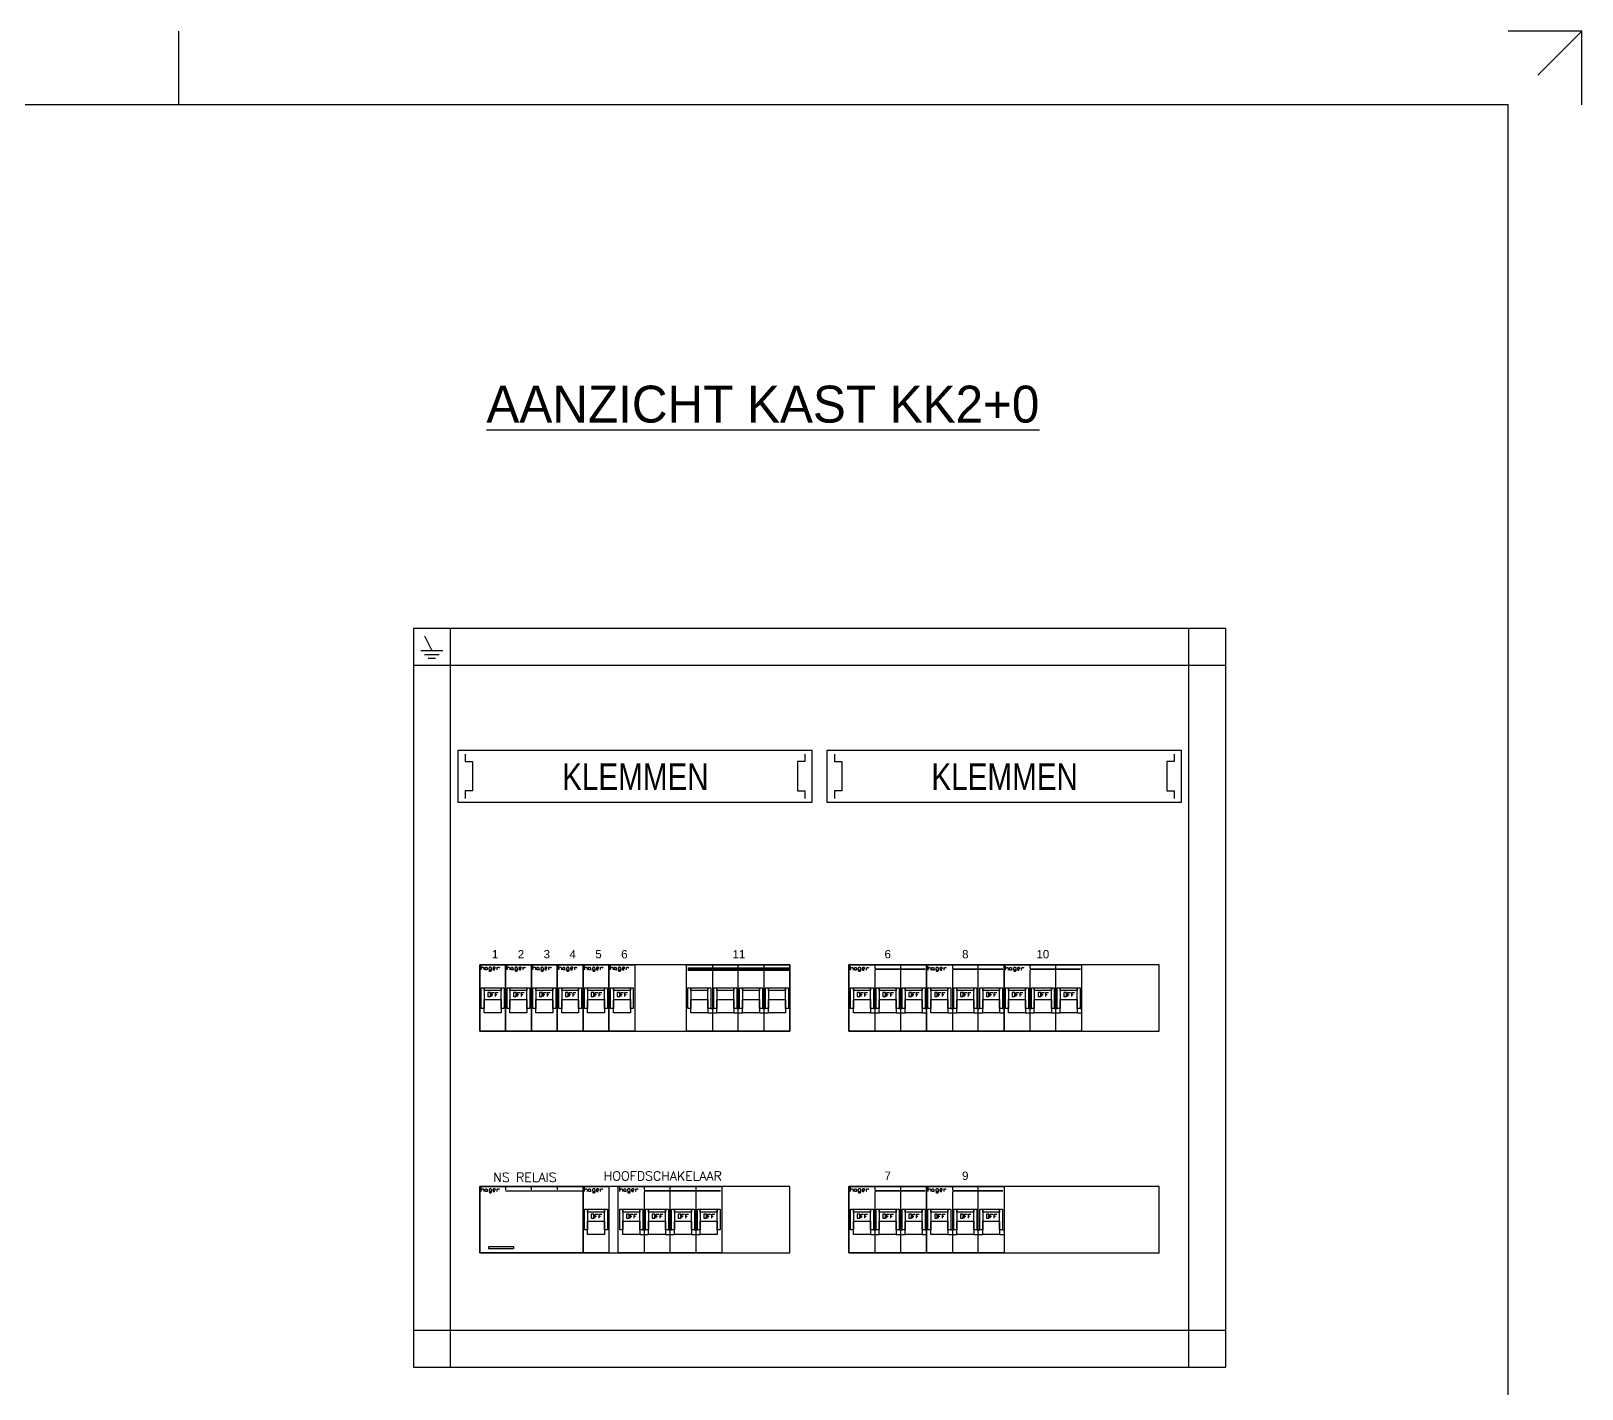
# Model space of a CAD drawing. Header units: millimetres. Extents: x 0 to 420, y 0 to 297.
# Drawn here: x 210 to 420, y 113.1 to 297 of the extents above; entities that cross this region are included whole.
import ezdxf
from ezdxf.enums import TextEntityAlignment as Align

# ---------------------------------------------------------------- set-up
doc = ezdxf.new("R2010")
doc.units = ezdxf.units.MM
doc.layers.get('0').update_dxf_attribs({"linetype": 'CONTINUOUS'})
for name, color, linetype in [('00kad018', 1, 'CONTINUOUS'), ('00kad070', 5, 'CONTINUOUS'), ('BL$2----_KADER', 7, 'CONTINUOUS'), ('KAST AANZICHT', 1, 'CONTINUOUS'), ('Kast-aanzicht', 1, 'CONTINUOUS')]:
    doc.layers.add(name, color=color, linetype=linetype)
doc.styles.add('BURO-050', font='BUROFONT.shx', dxfattribs={"height": 5})
doc.styles.add('GREEN', font='txt')
doc.styles.add('NOOTER', font='arial.ttf')
doc.styles.add('ROMANS', font='romans', dxfattribs={"height": 2})

# ---------------------------------------------------------------- blocks, each defined once
blk = doc.blocks.new('a3-windesheim-hor')
at = {"layer": '00kad018', "color": 1}
for p, q in [((230, 287), (230, 297)), ((420, 297), (410, 297)), ((420, 297), (414, 291)), ((420, 287), (420, 297))]:
    blk.add_line(p, q, dxfattribs=at)
at = {"layer": '00kad070', "color": 5}
for p, q in [((410, 287), (20, 287)), ((410, 10), (410, 287))]:
    blk.add_line(p, q, dxfattribs=at)
blk = doc.blocks.new('HAG08')
at = {"color": 0}
for p, q in [((-16.5, -3.5), (-16.5, -0.8)), ((-16.5, -0.8), (-16.5, -0.8)), ((-16.5, -2.6), (-15.6, -1.7)), ((-15.6, -1.7), (-15.2, -1.7)), ((-15.2, -1.7), (-14.7, -2.2)), ((-14.7, -2.2), (-14.7, -3.5)), ((-14.7, -3.5), (-14.7, -3.5)), ((-13.8, -2.2), (-13.4, -1.7)), ((-13.8, -3.1), (-13.8, -2.2)), ((-13.4, -3.5), (-13.8, -3.1)), ((-13.4, -1.7), (-13, -1.7)), ((-13, -3.5), (-13.4, -3.5)), ((-13, -1.7), (-12.5, -2.2)), ((-12.5, -3.1), (-13, -3.5)), ((-12.5, -2.2), (-12.5, -3.1)), ((-12.5, -3.1), (-12.1, -3.5)), ((-12.1, -3.5), (-12.1, -3.5)), ((-10.7, -1.7), (-11.2, -2.2)), ((-11.2, -2.2), (-11.2, -3.1)), ((-11.2, -3.1), (-10.7, -3.5)), ((-11.2, -3.9), (-10.7, -4.4)), ((-9.9, -1.7), (-10.7, -1.7)), ((-10.7, -3.5), (-9.4, -3.5)), ((-10.7, -4.4), (-9.9, -4.4)), ((-9.4, -2.2), (-9.9, -1.7)), ((-9.9, -4.4), (-9.4, -3.9)), ((-9.4, -3.9), (-9.4, -2.2)), ((-9.4, -3.5), (-9.4, -3.5)), ((-8.1, -1.7), (-8.5, -2.2)), ((-8.5, -2.2), (-8.5, -3.1)), ((-8.5, -2.6), (-7.2, -2.6)), ((-8.5, -3.1), (-8.1, -3.5)), ((-7.2, -1.7), (-8.1, -1.7)), ((-8.1, -3.5), (-7.2, -3.5)), ((-6.8, -2.2), (-7.2, -1.7)), ((-7.2, -2.6), (-6.8, -2.2)), ((-7.2, -3.5), (-7.2, -3.5)), ((-5.9, -1.7), (-5.9, -3.5)), ((-5.9, -2.6), (-5, -1.7)), ((-5.9, -3.5), (-5.9, -3.5)), ((-5, -1.7), (-4.6, -1.7)), ((-4.6, -1.7), (-4.1, -2.2)), ((-4.1, -2.2), (-4.1, -2.2)), ((-10.2, -18.8), (-12, -18.8)), ((-12, -18.8), (-12, -21.5)), ((-10.2, -21.5), (-10.2, -18.8)), ((-9.3, -21.5), (-9.3, -18.8)), ((-9.3, -18.8), (-7.6, -18.8)), ((-9.3, -20.2), (-8.5, -20.2)), ((-8.5, -20.2), (-8.5, -20.2)), ((-7.6, -18.8), (-7.6, -18.8)), ((-6.7, -21.5), (-6.7, -18.8)), ((-6.7, -18.8), (-4.9, -18.8)), ((-6.7, -20.2), (-5.8, -20.2)), ((-5.8, -20.2), (-5.8, -20.2)), ((-4.9, -18.8), (-4.9, -18.8)), ((-12, -21.5), (-10.2, -21.5)), ((-12, -21.5), (-12, -21.5))]:
    blk.add_line(p, q, dxfattribs=at)
for points in [[(-17.5, -45), (-17.5, 0), (0, 0), (0, -45)], [(-16.5, -29.5), (-16.5, -15.5), (-14.5, -15.5), (-14.5, -29.5)], [(-14.5, -17.5), (-14.5, -15.5), (-3, -15.5), (-3, -17.5)], [(-3, -29.5), (-3, -15.5), (-1, -15.5), (-1, -29.5)], [(-14.5, -32.5), (-14.5, -23.5), (-3, -23.5), (-3, -32.5)]]:
    blk.add_lwpolyline(points, close=True, dxfattribs=at)
blk = doc.blocks.new('HAG07')
at = {"color": 0}
for p, q in [((0.22, 8.85), (0.22, 9.42)), ((0.22, 9.42), (0.22, 9.42)), ((0.22, 9.04), (0.41, 9.23)), ((0.41, 9.23), (0.5, 9.23)), ((0.5, 9.23), (0.6, 9.14)), ((0.6, 9.14), (0.6, 8.85)), ((0.79, 9.14), (0.88, 9.23)), ((0.79, 8.95), (0.79, 9.14)), ((0.88, 9.23), (0.97, 9.23)), ((0.97, 9.23), (1.07, 9.14)), ((1.07, 9.14), (1.07, 8.95)), ((1.44, 9.23), (1.35, 9.14)), ((1.35, 9.14), (1.35, 8.95)), ((1.63, 9.23), (1.44, 9.23)), ((1.73, 9.14), (1.63, 9.23)), ((1.73, 8.76), (1.73, 9.14)), ((2.01, 9.23), (1.92, 9.14)), ((1.92, 9.14), (1.92, 8.95)), ((1.92, 9.04), (2.2, 9.04)), ((2.2, 9.23), (2.01, 9.23)), ((2.29, 9.14), (2.2, 9.23)), ((2.2, 9.04), (2.29, 9.14)), ((2.48, 9.23), (2.48, 8.85)), ((2.48, 9.04), (2.67, 9.23)), ((2.67, 9.23), (2.76, 9.23)), ((2.76, 9.23), (2.86, 9.14)), ((2.86, 9.14), (2.86, 9.14)), ((3.73, 9.6), (3.73, 9.09)), ((7.47, 9.09), (7.47, 9.6)), ((0.6, 8.85), (0.6, 8.85)), ((0.88, 8.85), (0.79, 8.95)), ((0.97, 8.85), (0.88, 8.85)), ((1.07, 8.95), (0.97, 8.85)), ((1.07, 8.95), (1.16, 8.85)), ((1.16, 8.85), (1.16, 8.85)), ((1.35, 8.95), (1.44, 8.85)), ((1.35, 8.76), (1.44, 8.66)), ((1.44, 8.85), (1.73, 8.85)), ((1.44, 8.66), (1.63, 8.66)), ((1.63, 8.66), (1.73, 8.76)), ((1.73, 8.85), (1.73, 8.85)), ((1.92, 8.95), (2.01, 8.85)), ((2.01, 8.85), (2.2, 8.85)), ((2.2, 8.85), (2.2, 8.85)), ((2.48, 8.85), (2.48, 8.85)), ((3.73, 8.83), (3.73, 0)), ((7.47, 0), (7.47, 8.83)), ((1.56, 5.58), (1.18, 5.58)), ((1.18, 5.58), (1.18, 5.01)), ((1.18, 5.01), (1.56, 5.01)), ((1.18, 5.01), (1.18, 5.01)), ((1.56, 5.01), (1.56, 5.58)), ((1.74, 5.01), (1.74, 5.58)), ((1.74, 5.58), (2.12, 5.58)), ((1.74, 5.3), (1.93, 5.3)), ((1.93, 5.3), (1.93, 5.3)), ((2.12, 5.58), (2.12, 5.58)), ((2.31, 5.01), (2.31, 5.58)), ((2.31, 5.58), (2.69, 5.58)), ((2.31, 5.3), (2.5, 5.3)), ((2.5, 5.3), (2.5, 5.3)), ((2.69, 5.58), (2.69, 5.58)), ((5.29, 5.58), (4.91, 5.58)), ((4.91, 5.58), (4.91, 5.01)), ((4.91, 5.01), (5.29, 5.01)), ((4.91, 5.01), (4.91, 5.01)), ((5.29, 5.01), (5.29, 5.58)), ((5.47, 5.01), (5.47, 5.58)), ((5.47, 5.58), (5.85, 5.58)), ((5.47, 5.3), (5.66, 5.3)), ((5.66, 5.3), (5.66, 5.3)), ((5.85, 5.58), (5.85, 5.58)), ((6.04, 5.01), (6.04, 5.58)), ((6.04, 5.58), (6.42, 5.58)), ((6.04, 5.3), (6.23, 5.3)), ((6.23, 5.3), (6.23, 5.3)), ((6.42, 5.58), (6.42, 5.58)), ((9.02, 5.58), (8.64, 5.58)), ((8.64, 5.58), (8.64, 5.01)), ((8.64, 5.01), (9.02, 5.01)), ((8.64, 5.01), (8.64, 5.01)), ((9.02, 5.01), (9.02, 5.58)), ((9.2, 5.01), (9.2, 5.58)), ((9.2, 5.58), (9.58, 5.58)), ((9.2, 5.3), (9.39, 5.3)), ((9.39, 5.3), (9.39, 5.3)), ((9.58, 5.58), (9.58, 5.58)), ((9.77, 5.01), (9.77, 5.58)), ((9.77, 5.58), (10.15, 5.58)), ((9.77, 5.3), (9.96, 5.3)), ((9.96, 5.3), (9.96, 5.3)), ((10.15, 5.58), (10.15, 5.58)), ((3.09, 2.67), (4.37, 2.67)), ((3.52, 3.31), (3.95, 3.31)), ((6.83, 2.67), (8.11, 2.67)), ((7.25, 3.31), (7.68, 3.31)), ((10.56, 2.67), (11.2, 2.67)), ((10.99, 3.31), (11.2, 3.31))]:
    blk.add_line(p, q, dxfattribs=at)
for points in [[(0, 0), (0, 9.6), (11.2, 9.6), (11.2, 0)], [(0.21, 3.31), (0.21, 6.29), (0.64, 6.29), (0.64, 3.31)], [(0.64, 5.87), (0.64, 6.29), (3.09, 6.29), (3.09, 5.87)], [(0.64, 2.67), (0.64, 4.59), (3.09, 4.59), (3.09, 2.67)], [(3.09, 3.31), (3.09, 6.29), (3.52, 6.29), (3.52, 3.31)], [(3.95, 3.31), (3.95, 6.29), (4.37, 6.29), (4.37, 3.31)], [(4.37, 5.87), (4.37, 6.29), (6.83, 6.29), (6.83, 5.87)], [(4.37, 2.67), (4.37, 4.59), (6.83, 4.59), (6.83, 2.67)], [(6.83, 3.31), (6.83, 6.29), (7.25, 6.29), (7.25, 3.31)], [(7.68, 3.31), (7.68, 6.29), (8.11, 6.29), (8.11, 3.31)], [(8.11, 5.87), (8.11, 6.29), (10.56, 6.29), (10.56, 5.87)], [(8.11, 2.67), (8.11, 4.59), (10.56, 4.59), (10.56, 2.67)], [(10.56, 3.31), (10.56, 6.29), (10.99, 6.29), (10.99, 3.31)]]:
    blk.add_lwpolyline(points, close=True, dxfattribs=at)
at = {"color": 0, "const_width": 0.256}
blk.add_lwpolyline([(3.73, 8.96), (11.05, 8.96)], dxfattribs=at)
blk = doc.blocks.new('HAG09')
at = {"color": 0}
for p, q in [((-52.5, 0), (-52.5, -2.4)), ((-35, -2.4), (-35, 0)), ((-17.5, 0), (-17.5, -2.4)), ((-69, -3.5), (-69, -0.8)), ((-69, -0.8), (-69, -0.8)), ((-69, -2.6), (-68.1, -1.7)), ((-68.1, -1.7), (-67.6, -1.7)), ((-67.6, -1.7), (-67.2, -2.2)), ((-67.2, -2.2), (-67.2, -3.5)), ((-67.2, -3.5), (-67.2, -3.5)), ((-66.3, -2.2), (-65.9, -1.7)), ((-66.3, -3.1), (-66.3, -2.2)), ((-65.9, -3.5), (-66.3, -3.1)), ((-65.9, -1.7), (-65.4, -1.7)), ((-65.4, -3.5), (-65.9, -3.5)), ((-65.4, -1.7), (-65, -2.2)), ((-65, -3.1), (-65.4, -3.5)), ((-65, -2.2), (-65, -3.1)), ((-65, -3.1), (-64.6, -3.5)), ((-64.6, -3.5), (-64.6, -3.5)), ((-63.2, -1.7), (-63.7, -2.2)), ((-63.7, -2.2), (-63.7, -3.1)), ((-63.7, -3.1), (-63.2, -3.5)), ((-63.7, -3.9), (-63.2, -4.4)), ((-62.3, -1.7), (-63.2, -1.7)), ((-63.2, -3.5), (-61.9, -3.5)), ((-63.2, -4.4), (-62.3, -4.4)), ((-61.9, -2.2), (-62.3, -1.7)), ((-62.3, -4.4), (-61.9, -3.9)), ((-61.9, -3.9), (-61.9, -2.2)), ((-61.9, -3.5), (-61.9, -3.5)), ((-60.6, -1.7), (-61, -2.2)), ((-61, -2.2), (-61, -3.1)), ((-61, -2.6), (-59.7, -2.6)), ((-61, -3.1), (-60.6, -3.5)), ((-59.7, -1.7), (-60.6, -1.7)), ((-60.6, -3.5), (-59.7, -3.5)), ((-59.2, -2.2), (-59.7, -1.7)), ((-59.7, -2.6), (-59.2, -2.2)), ((-59.7, -3.5), (-59.7, -3.5)), ((-58.4, -1.7), (-58.4, -3.5)), ((-58.4, -2.6), (-57.5, -1.7)), ((-58.4, -3.5), (-58.4, -3.5)), ((-57.5, -1.7), (-57, -1.7)), ((-57, -1.7), (-56.6, -2.2)), ((-56.6, -2.2), (-56.6, -2.2)), ((-52.5, -3.6), (-52.5, -45)), ((-35, -45), (-35, -3.6)), ((-17.5, -3.6), (-17.5, -45)), ((-62.7, -18.8), (-64.5, -18.8)), ((-64.5, -18.8), (-64.5, -21.5)), ((-62.7, -21.5), (-62.7, -18.8)), ((-61.8, -21.5), (-61.8, -18.8)), ((-61.8, -18.8), (-60.1, -18.8)), ((-61.8, -20.2), (-60.9, -20.2)), ((-60.9, -20.2), (-60.9, -20.2)), ((-60.1, -18.8), (-60.1, -18.8)), ((-59.2, -21.5), (-59.2, -18.8)), ((-59.2, -18.8), (-57.4, -18.8)), ((-59.2, -20.2), (-58.3, -20.2)), ((-58.3, -20.2), (-58.3, -20.2)), ((-57.4, -18.8), (-57.4, -18.8)), ((-45.2, -18.8), (-47, -18.8)), ((-47, -18.8), (-47, -21.5)), ((-45.2, -21.5), (-45.2, -18.8)), ((-44.3, -21.5), (-44.3, -18.8)), ((-44.3, -18.8), (-42.6, -18.8)), ((-44.3, -20.2), (-43.5, -20.2)), ((-43.5, -20.2), (-43.5, -20.2)), ((-42.6, -18.8), (-42.6, -18.8)), ((-41.7, -21.5), (-41.7, -18.8)), ((-41.7, -18.8), (-39.9, -18.8)), ((-41.7, -20.2), (-40.8, -20.2)), ((-40.8, -20.2), (-40.8, -20.2)), ((-39.9, -18.8), (-39.9, -18.8)), ((-27.7, -18.8), (-29.5, -18.8)), ((-29.5, -18.8), (-29.5, -21.5)), ((-27.7, -21.5), (-27.7, -18.8)), ((-26.9, -21.5), (-26.9, -18.8)), ((-26.9, -18.8), (-25.1, -18.8)), ((-26.9, -20.2), (-26, -20.2)), ((-26, -20.2), (-26, -20.2)), ((-25.1, -18.8), (-25.1, -18.8)), ((-24.2, -21.5), (-24.2, -18.8)), ((-24.2, -18.8), (-22.4, -18.8)), ((-24.2, -20.2), (-23.3, -20.2)), ((-23.3, -20.2), (-23.3, -20.2)), ((-22.4, -18.8), (-22.4, -18.8)), ((-10.3, -18.8), (-12, -18.8)), ((-12, -18.8), (-12, -21.5)), ((-10.3, -21.5), (-10.3, -18.8)), ((-9.4, -21.5), (-9.4, -18.8)), ((-9.4, -18.8), (-7.6, -18.8)), ((-9.4, -20.2), (-8.5, -20.2)), ((-8.5, -20.2), (-8.5, -20.2)), ((-7.6, -18.8), (-7.6, -18.8)), ((-6.7, -21.5), (-6.7, -18.8)), ((-6.7, -18.8), (-4.9, -18.8)), ((-6.7, -20.2), (-5.8, -20.2)), ((-5.8, -20.2), (-5.8, -20.2)), ((-4.9, -18.8), (-5, -18.8)), ((-64.5, -21.5), (-62.7, -21.5)), ((-64.5, -21.5), (-64.5, -21.5)), ((-53.5, -29.5), (-51.5, -29.5)), ((-47, -21.5), (-45.2, -21.5)), ((-47, -21.5), (-47, -21.5)), ((-36, -29.5), (-34, -29.5)), ((-29.5, -21.5), (-27.7, -21.5)), ((-29.5, -21.5), (-29.5, -21.5)), ((-18.5, -29.5), (-16.5, -29.5)), ((-12, -21.5), (-10.3, -21.5)), ((-12, -21.5), (-12, -21.5)), ((-55.5, -32.5), (-49.5, -32.5)), ((-38, -32.5), (-32, -32.5)), ((-20.5, -32.5), (-14.5, -32.5))]:
    blk.add_line(p, q, dxfattribs=at)
for points in [[(-70, -45), (-70, 0), (0, 0), (0, -45)], [(-69, -29.5), (-69, -15.5), (-67, -15.5), (-67, -29.5)], [(-67, -17.5), (-67, -15.5), (-55.5, -15.5), (-55.5, -17.5)], [(-55.5, -29.5), (-55.5, -15.5), (-53.5, -15.5), (-53.5, -29.5)], [(-51.5, -29.5), (-51.5, -15.5), (-49.5, -15.5), (-49.5, -29.5)], [(-49.5, -17.5), (-49.5, -15.5), (-38, -15.5), (-38, -17.5)], [(-38, -29.5), (-38, -15.5), (-36, -15.5), (-36, -29.5)], [(-34, -29.5), (-34, -15.5), (-32, -15.5), (-32, -29.5)], [(-32, -17.5), (-32, -15.5), (-20.5, -15.5), (-20.5, -17.5)], [(-20.5, -29.5), (-20.5, -15.5), (-18.5, -15.5), (-18.5, -29.5)], [(-16.5, -29.5), (-16.5, -15.5), (-14.5, -15.5), (-14.5, -29.5)], [(-14.5, -17.5), (-14.5, -15.5), (-3, -15.5), (-3, -17.5)], [(-3, -29.5), (-3, -15.5), (-1, -15.5), (-1, -29.5)], [(-67, -32.5), (-67, -23.5), (-55.5, -23.5), (-55.5, -32.5)], [(-49.5, -32.5), (-49.5, -23.5), (-38, -23.5), (-38, -32.5)], [(-32, -32.5), (-32, -23.5), (-20.5, -23.5), (-20.5, -32.5)], [(-14.5, -32.5), (-14.5, -23.5), (-3, -23.5), (-3, -32.5)]]:
    blk.add_lwpolyline(points, close=True, dxfattribs=at)
at = {"color": 0, "const_width": 1.2}
blk.add_lwpolyline([(-52.5, -3), (-0.7, -3)], dxfattribs=at)
blk = doc.blocks.new('ABB-4')
at = {"color": 0}
for p, q in [((3.5, 9), (3.5, 8.52)), ((7, 8.52), (7, 9)), ((10.5, 8.52), (10.5, 9)), ((3.5, 8.28), (3.5, 0)), ((7, 0), (7, 8.28)), ((10.5, 0), (10.5, 8.28)), ((2.9, 2.5), (4.1, 2.5)), ((3.3, 3.1), (3.7, 3.1)), ((6.4, 2.5), (7.6, 2.5)), ((6.8, 3.1), (7.2, 3.1)), ((9.9, 2.5), (11.1, 2.5)), ((10.3, 3.1), (10.5, 3.1)), ((10.3, 3.1), (10.7, 3.1))]:
    blk.add_line(p, q, dxfattribs=at)
at = {"color": 0, "const_width": 0.48}
blk.add_lwpolyline([(0.14, 8.4), (13.86, 8.4)], dxfattribs=at)
at = {"color": 0}
for points in [[(0, 0), (0, 9), (14, 9), (14, 0)], [(0.2, 3.1), (0.2, 5.9), (0.6, 5.9), (0.6, 3.1)], [(0.6, 5.5), (0.6, 5.9), (2.9, 5.9), (2.9, 5.5)], [(0.6, 2.5), (0.6, 4.3), (2.9, 4.3), (2.9, 2.5)], [(2.9, 3.1), (2.9, 5.9), (3.3, 5.9), (3.3, 3.1)], [(3.7, 3.1), (3.7, 5.9), (4.1, 5.9), (4.1, 3.1)], [(4.1, 5.5), (4.1, 5.9), (6.4, 5.9), (6.4, 5.5)], [(4.1, 2.5), (4.1, 4.3), (6.4, 4.3), (6.4, 2.5)], [(6.4, 3.1), (6.4, 5.9), (6.8, 5.9), (6.8, 3.1)], [(7.2, 3.1), (7.2, 5.9), (7.6, 5.9), (7.6, 3.1)], [(7.6, 5.5), (7.6, 5.9), (9.9, 5.9), (9.9, 5.5)], [(7.6, 2.5), (7.6, 4.3), (9.9, 4.3), (9.9, 2.5)], [(9.9, 3.1), (9.9, 5.9), (10.3, 5.9), (10.3, 3.1)], [(10.7, 3.1), (10.7, 5.9), (11.1, 5.9), (11.1, 3.1)], [(11.1, 5.5), (11.1, 5.9), (13.4, 5.9), (13.4, 5.5)], [(11.1, 2.5), (11.1, 4.3), (13.4, 4.3), (13.4, 2.5)], [(13.4, 3.1), (13.4, 5.9), (13.8, 5.9), (13.8, 3.1)]]:
    blk.add_lwpolyline(points, close=True, dxfattribs=at)

msp = doc.modelspace()

# ---------------------------------------------------------------- linework, layer by layer
at = {"layer": 'KAST AANZICHT', "color": 1, "linetype": 'Continuous'}
for p, q in [((371.77, 216.1), (261.77, 216.1)), ((261.77, 216.1), (261.77, 116.1)), ((263.27, 215.1), (264.27, 213.1)), ((266.77, 216.1), (266.77, 116.1)), ((366.77, 116.1), (366.77, 216.1)), ((371.77, 116.1), (371.77, 216.1)), ((262.77, 213.1), (265.77, 213.1)), ((263.27, 212.6), (265.27, 212.6)), ((371.77, 211.1), (261.77, 211.1)), ((263.77, 212.1), (264.77, 212.1)), ((268.77, 199.1), (268.77, 198.1)), ((268.77, 198.1), (269.77, 198.1)), ((269.77, 198.1), (269.77, 194.1)), ((314.77, 198.1), (313.77, 198.1)), ((313.77, 198.1), (313.77, 194.1)), ((314.77, 199.1), (314.77, 198.1)), ((318.77, 199.1), (318.77, 198.1)), ((318.77, 198.1), (319.77, 198.1)), ((319.77, 198.1), (319.77, 194.1)), ((364.77, 198.1), (363.77, 198.1)), ((363.77, 198.1), (363.77, 194.1)), ((364.77, 199.1), (364.77, 198.1)), ((269.77, 194.1), (268.77, 194.1)), ((268.77, 194.1), (268.77, 193.1)), ((313.77, 194.1), (314.77, 194.1)), ((314.77, 194.1), (314.77, 193.1)), ((319.77, 194.1), (318.77, 194.1)), ((318.77, 194.1), (318.77, 193.1)), ((363.77, 194.1), (364.77, 194.1)), ((364.77, 194.1), (364.77, 193.1)), ((261.77, 121.1), (371.77, 121.1)), ((261.77, 116.1), (371.77, 116.1))]:
    msp.add_line(p, q, dxfattribs=at)
at = {"layer": 'KAST AANZICHT'}
for p, q in [((270.75, 131.56), (270.75, 140.56)), ((270.75, 140.56), (284.75, 140.56)), ((270.96, 139.86), (270.96, 140.39)), ((270.96, 140.39), (270.96, 140.39)), ((270.96, 140.03), (271.13, 140.21)), ((271.13, 140.21), (271.22, 140.21)), ((271.22, 140.21), (271.31, 140.12)), ((271.31, 140.12), (271.31, 139.86)), ((271.31, 139.86), (271.31, 139.86)), ((271.49, 140.12), (271.57, 140.21)), ((271.49, 139.94), (271.49, 140.12)), ((271.57, 139.86), (271.49, 139.94)), ((271.57, 140.21), (271.66, 140.21)), ((271.66, 139.86), (271.57, 139.86)), ((271.66, 140.21), (271.75, 140.12)), ((271.75, 139.94), (271.66, 139.86)), ((271.75, 140.12), (271.75, 139.94)), ((271.75, 139.94), (271.84, 139.86)), ((271.84, 139.86), (271.84, 139.86)), ((272.11, 140.21), (272.02, 140.12)), ((272.02, 140.12), (272.02, 139.94)), ((272.02, 139.94), (272.11, 139.86)), ((272.02, 139.77), (272.11, 139.68)), ((272.28, 140.21), (272.11, 140.21)), ((272.11, 139.86), (272.37, 139.86)), ((272.11, 139.68), (272.28, 139.68)), ((272.37, 140.12), (272.28, 140.21)), ((272.28, 139.68), (272.37, 139.77)), ((272.37, 139.77), (272.37, 140.12)), ((272.37, 139.86), (272.37, 139.86)), ((272.64, 140.21), (272.55, 140.12)), ((272.55, 140.12), (272.55, 139.94)), ((272.55, 140.03), (272.81, 140.03)), ((272.55, 139.94), (272.64, 139.86)), ((272.81, 140.21), (272.64, 140.21)), ((272.64, 139.86), (272.81, 139.86)), ((272.9, 140.12), (272.81, 140.21)), ((272.81, 140.03), (272.9, 140.12)), ((272.81, 139.86), (272.81, 139.86)), ((273.08, 140.21), (273.08, 139.86)), ((273.08, 140.03), (273.25, 140.21)), ((273.08, 139.86), (273.08, 139.86)), ((273.25, 140.21), (273.34, 140.21)), ((273.34, 140.21), (273.43, 140.12)), ((273.43, 140.12), (273.43, 140.12)), ((274.25, 140.56), (274.25, 140.08)), ((274.25, 139.96), (284.61, 139.96)), ((277.75, 140.08), (277.75, 140.56)), ((281.25, 140.56), (281.25, 140.08)), ((284.75, 140.56), (284.75, 131.56)), ((284.75, 131.56), (270.75, 131.56))]:
    msp.add_line(p, q, dxfattribs=at)
at = {"layer": 'KAST AANZICHT', "color": 1, "linetype": 'Continuous'}
for points in [[(267.77, 192.6), (315.77, 192.6), (315.77, 199.6), (267.77, 199.6)], [(317.77, 192.6), (365.77, 192.6), (365.77, 199.6), (317.77, 199.6)], [(270.75, 161.56), (312.75, 161.56), (312.75, 170.56), (270.75, 170.56)], [(320.75, 161.56), (362.75, 161.56), (362.75, 170.56), (320.75, 170.56)], [(270.75, 131.56), (312.75, 131.56), (312.75, 140.56), (270.75, 140.56)], [(320.75, 131.56), (362.75, 131.56), (362.75, 140.56), (320.75, 140.56)]]:
    msp.add_lwpolyline(points, close=True, dxfattribs=at)
at = {"layer": 'KAST AANZICHT'}
msp.add_lwpolyline([(271.98, 132.44), (275.34, 132.44), (275.34, 132.1), (271.98, 132.1)], close=True, dxfattribs=at)

# ---------------------------------------------------------------- block references
at = {"layer": 'BL$2----_KADER'}
msp.add_blockref('a3-windesheim-hor', (0, 0), dxfattribs=at)
at = {"layer": 'KAST AANZICHT'}
for name, p, xscale, yscale, zscale in [('HAG08', (274.25, 170.56), 0.2000000000000313, 0.2000000000000313, 0.2000000000000313), ('HAG08', (277.75, 170.56), 0.2000000000000313, 0.2000000000000313, 0.2000000000000313), ('HAG08', (281.25, 170.56), 0.2000000000000313, 0.2000000000000313, 0.2000000000000313), ('HAG08', (284.75, 170.56), 0.2000000000000313, 0.2000000000000313, 0.2000000000000313), ('HAG08', (288.25, 170.56), 0.2000000000000313, 0.2000000000000313, 0.2000000000000313), ('HAG08', (291.75, 170.56), 0.2000000000000313, 0.2000000000000313, 0.2000000000000313), ('HAG07', (320.75, 161.56), 0.9375, 0.9375, 0.9375), ('HAG07', (331.25, 161.56), 0.9375, 0.9375, 0.9375), ('HAG07', (341.75, 161.56), 0.9375, 0.9375, 0.9375), ('HAG08', (288.25, 140.56), 0.2000000000000313, 0.2000000000000313, 0.2000000000000313), ('HAG09', (303.52, 140.56), 0.2000000000000455, 0.2000000000000455, 0.2000000000000455), ('HAG07', (320.75, 131.56), 0.9375, 0.9375, 0.9375), ('HAG07', (331.25, 131.56), 0.9375, 0.9375, 0.9375)]:
    msp.add_blockref(name, p, dxfattribs=dict(at, xscale=xscale, yscale=yscale, zscale=zscale))
msp.add_blockref('ABB-4', (298.75, 161.56), dxfattribs=at)

# ---------------------------------------------------------------- texts
at = {"layer": 'KAST AANZICHT', "color": 1, "linetype": 'Continuous', "style": 'GREEN', "width": 0.833333}
for p in [(281.91, 194.22), (331.91, 194.22)]:
    msp.add_text('KLEMMEN', height=3.6, dxfattribs=at).set_placement(p)
at = {"layer": 'KAST AANZICHT', "style": 'NOOTER'}
for s, p in [('1', (272.84, 172)), ('2', (276.34, 172)), ('3', (279.84, 172)), ('4', (283.34, 172)), ('5', (286.84, 172)), ('6', (290.34, 172)), ('11', (305.85, 172)), ('6', (326, 172)), ('8', (336.5, 172)), ('10', (347, 172)), ('7', (326, 142)), ('9', (336.5, 142))]:
    msp.add_text(s, height=1.12, dxfattribs=at).set_placement(p, align=Align.MIDDLE)
at = {"layer": 'KAST AANZICHT', "style": 'ROMANS'}
for s, height, p in [('NS RELAIS', 1.245, (272.58, 141.17)), ('HOOFDSCHAKELAAR', 1.2446, (287.54, 141.35))]:
    msp.add_text(s, height=height, dxfattribs=at).set_placement(p)
at = {"layer": 'Kast-aanzicht', "color": 4, "style": 'BURO-050'}
msp.add_text('%%UAANZICHT KAST KK2+0', height=5, dxfattribs=at).set_placement((271.66, 243.98))

doc.saveas('drawing.dxf')
